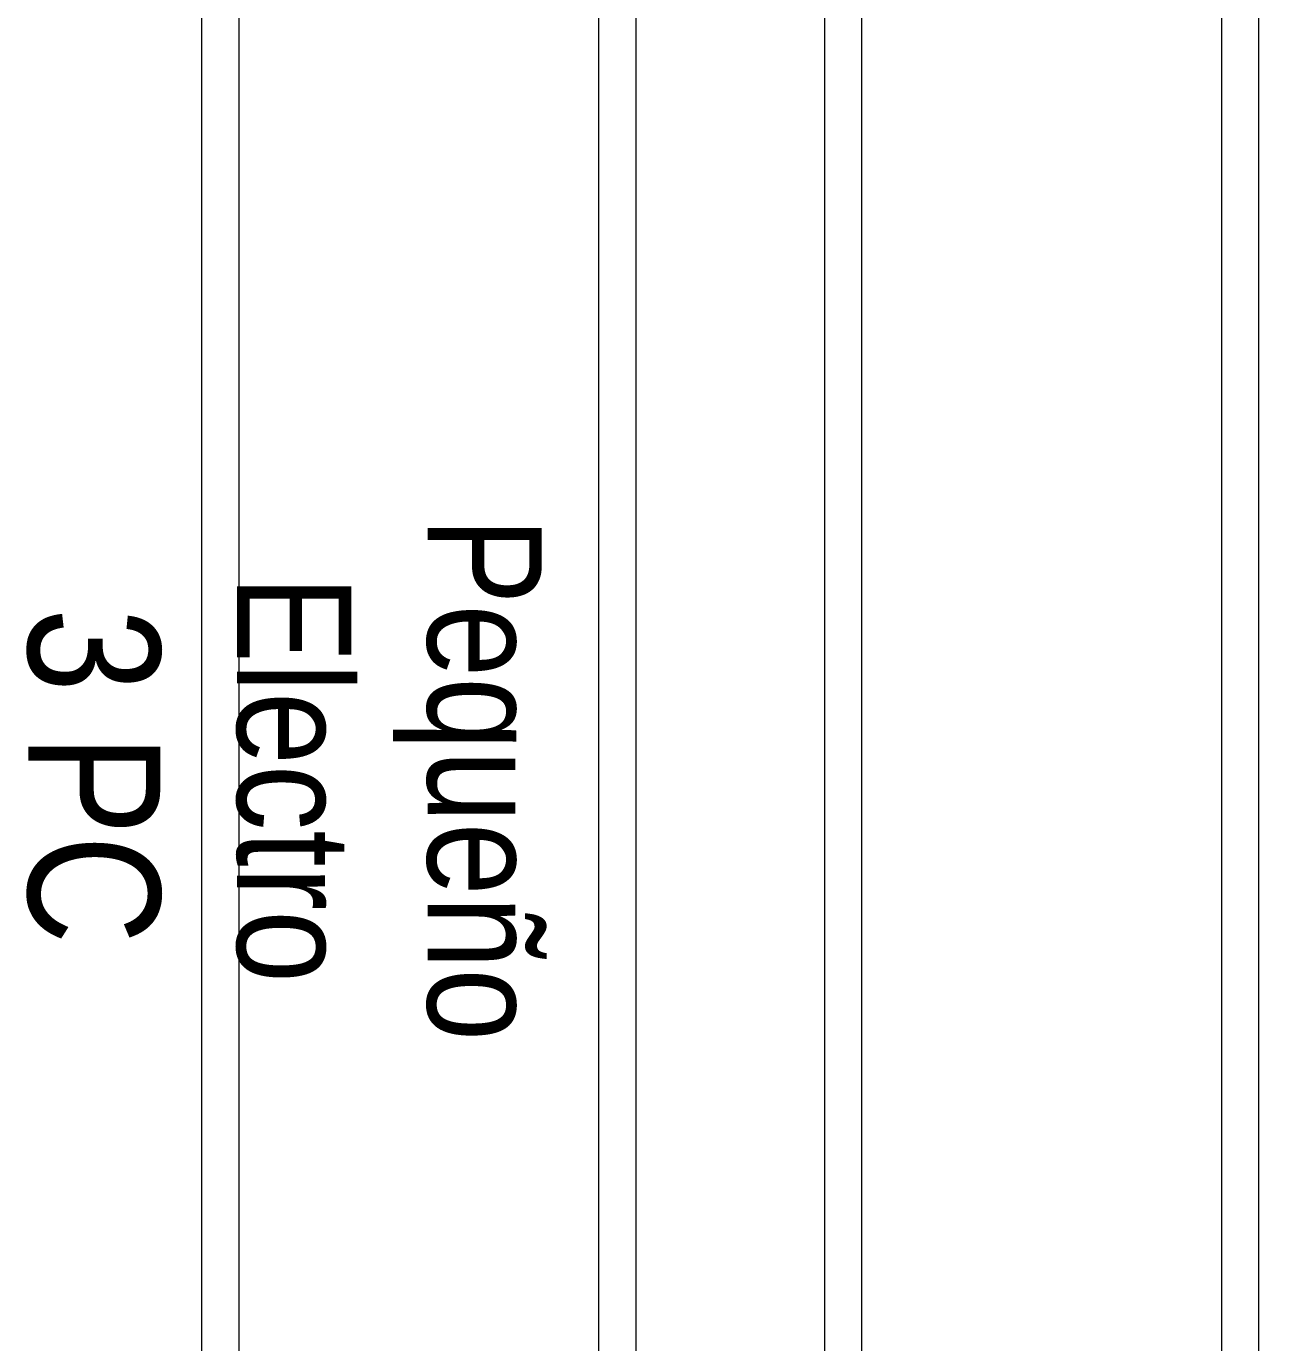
# Model space of a CAD drawing. Header units: metres. Extents: x 0 to 8715937, y -236336 to 216.
# Drawn here: x 131.09 to 132.742, y 76.044 to 77.804 of the extents above; entities that cross this region are included whole.
import ezdxf

# ---------------------------------------------------------------- set-up
doc = ezdxf.new("R2010")
doc.units = ezdxf.units.M
doc.header["$MEASUREMENT"] = 0
for name, color, linetype in [('0-BLOCK-EQUIPAMIENTO', 7, 'Continuous'), ('AAA CONECT', 3, 'Continuous'), ('AAA LARG', 1, 'Continuous'), ('TEXTO', 7, 'Continuous')]:
    doc.layers.add(name, color=color, linetype=linetype)
doc.styles.add('AR', font='arial.ttf')

# ---------------------------------------------------------------- blocks, each defined once
blk = doc.blocks.new('larguero 2.3')
at = {"layer": 'AAA LARG', "lineweight": 5}
for p, q in [((-0.0196, 0.0274), (-0.0189, 0.0305)), ((0, 0.0232), (-0.0196, 0.0274)), ((-0.0189, 0.0305), (0.0032, 0.0258)), ((0, 0), (0, 0.0232)), ((0.0032, 0.0258), (0.0032, -0.0032)), ((-0.0568, -0.0032), (-0.0568, 0)), ((-0.0568, 0), (0, 0)), ((-0.0518, -0.0032), (-0.0568, -0.0032)), ((-0.0018, -0.0032), (-0.0518, -0.0032)), ((-0.0518, -0.0032), (-0.0518, -2.2932)), ((-0.0018, -2.2932), (-0.0018, -0.0032)), ((0.0032, -0.0032), (-0.0018, -0.0032)), ((-0.0518, -2.2932), (-0.0568, -2.2932)), ((-0.0568, -2.2932), (-0.0568, -2.2964)), ((-0.0568, -2.2964), (-0.0002, -2.2962)), ((0.0032, -2.2932), (-0.0518, -2.2932)), ((-0.0002, -2.2962), (0, -2.3196)), ((0.0032, -2.3222), (0.0032, -2.2932)), ((0, -2.3196), (-0.0196, -2.3238)), ((-0.0189, -2.3269), (0.0032, -2.3222)), ((-0.0196, -2.3238), (-0.0189, -2.3269))]:
    blk.add_line(p, q, dxfattribs=at)
blk = doc.blocks.new('DPM-EQUIPAMIENTO')
at = {"layer": 'AAA CONECT', "rotation": 180}
for p in [(43.6021, 75.656), (44.4348, 75.656)]:
    blk.add_blockref('larguero 2.3', p, dxfattribs=at)
at = {"layer": 'AAA CONECT'}
for p in [(44.1864, 77.9535), (45.0191, 77.9535)]:
    blk.add_blockref('larguero 2.3', p, dxfattribs=at)

msp = doc.modelspace()

# ---------------------------------------------------------------- linework, layer by layer
at = {"layer": 'AAA LARG', "lineweight": 5}
for p, q in [((131.3239, 77.9492), (131.3239, 75.6592)), ((131.3739, 75.6592), (131.3739, 77.9492)), ((131.8546, 77.9503), (131.8546, 75.6603)), ((131.9046, 75.6603), (131.9046, 77.9503)), ((132.1566, 77.9492), (132.1566, 75.6592)), ((132.2066, 75.6592), (132.2066, 77.9492)), ((132.6873, 77.9503), (132.6873, 75.6603)), ((132.7373, 75.6603), (132.7373, 77.9503))]:
    msp.add_line(p, q, dxfattribs=at)

# ---------------------------------------------------------------- block references
at = {"layer": '0-BLOCK-EQUIPAMIENTO'}
msp.add_blockref('DPM-EQUIPAMIENTO', (87.72, 0), dxfattribs=at)

# ---------------------------------------------------------------- texts
at = {"layer": 'TEXTO', "ltscale": 0.1, "attachment_point": 1, "rotation": 270, "style": 'AR'}
for s, insert, char_height in [('\\pi1.7005;{\\fArial Narrow|b0|i0|c0|p34;Pequeño\\P\\pi1.7787;Electro}', (131.7786, 78.8483), 0.15271), ('{\\fArial Narrow|b0|i0|c0|p34;3 PC}', (131.2685, 77.0263), 0.176497)]:
    msp.add_mtext_dynamic_manual_height_columns(s, width=4.08123, gutter_width=12.5, heights=[0], dxfattribs=dict(at, insert=insert, char_height=char_height))

doc.saveas('drawing.dxf')
